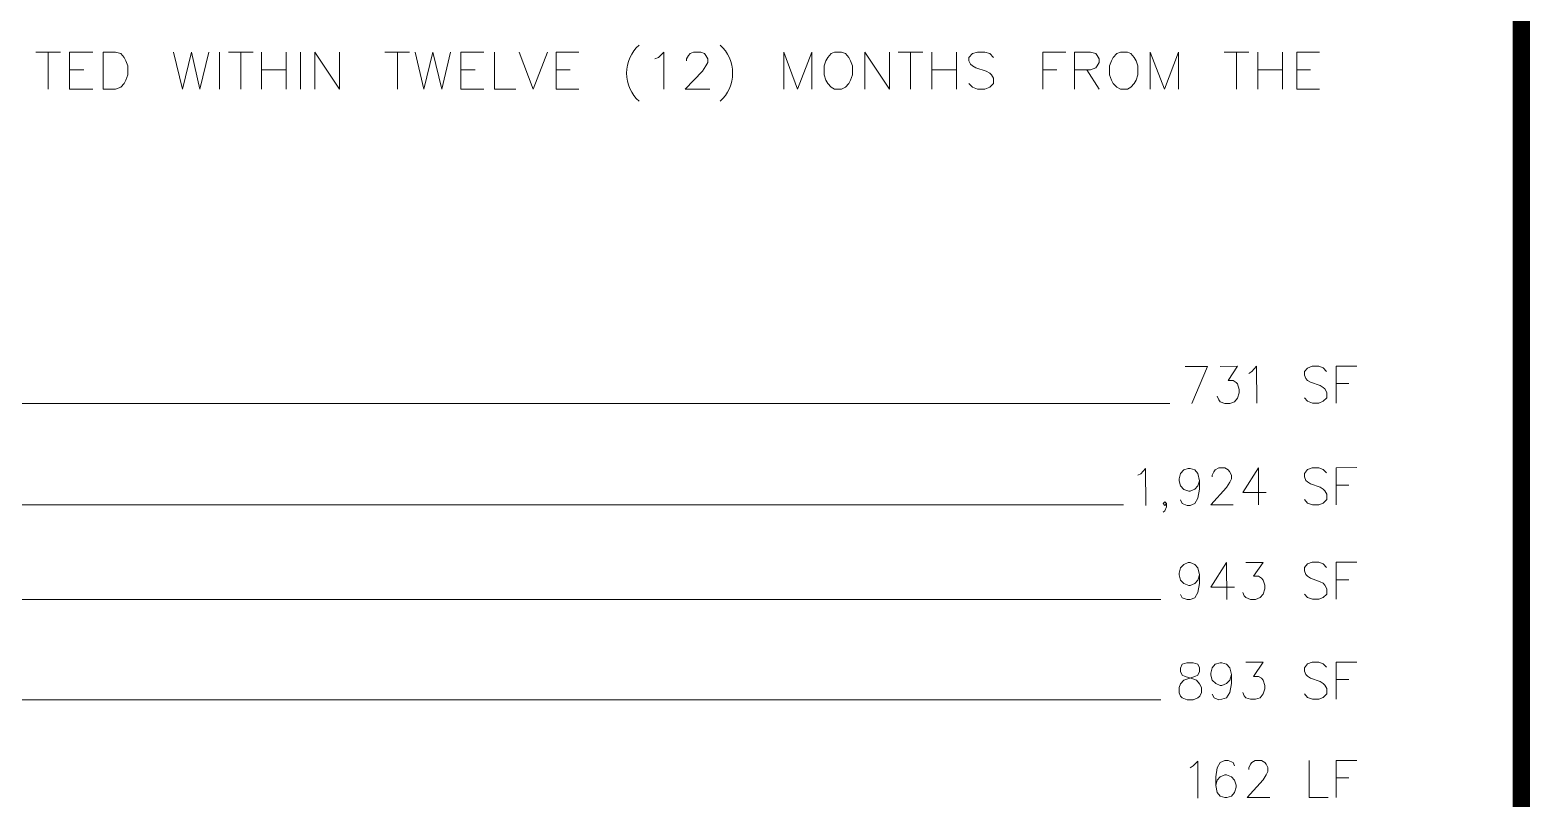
# Model space of a CAD drawing. Header units: millimetres. Extents: x -419 to 20046, y -14642 to 2638.
# Drawn here: x 32.18 to 35.421, y 3.795 to 5.455 of the extents above; entities that cross this region are included whole.
import ezdxf

# ---------------------------------------------------------------- set-up
doc = ezdxf.new("R2010")
doc.units = ezdxf.units.MM
for name, color, linetype in [('PDF11_----TX03', 7, 'Continuous'), ('PDF11_24x36$-$Yucca$Valley$TB$CUP$----TB02', 7, 'Continuous'), ('PDF11_VICINITY MAP', 7, 'Continuous')]:
    doc.layers.add(name, color=color, linetype=linetype)

msp = doc.modelspace()

# ---------------------------------------------------------------- linework, layer by layer
at = {"layer": 'PDF11_----TX03', "lineweight": 20}
for points in [[(32.1926, 5.4079), (32.2459, 5.4079)], [(32.2192, 5.4079), (32.2192, 5.3279)], [(32.3151, 5.3279), (32.2651, 5.3279), (32.2651, 5.4079), (32.3151, 5.4079)], [(32.4901, 5.4079), (32.5093, 5.3279), (32.5284, 5.4079), (32.5468, 5.3279), (32.5659, 5.4079)], [(32.5893, 5.4079), (32.5893, 5.3279)], [(32.6084, 5.4079), (32.6618, 5.4079)], [(32.6351, 5.4079), (32.6351, 5.3279)], [(32.6801, 5.4079), (32.6801, 5.3279)], [(32.7335, 5.4079), (32.7335, 5.3279)], [(32.7643, 5.4079), (32.7643, 5.3279)], [(32.7951, 5.3279), (32.7951, 5.4079), (32.8485, 5.3279), (32.8485, 5.4079)], [(32.9468, 5.4079), (33.0001, 5.4079)], [(32.9735, 5.4079), (32.9735, 5.3279)], [(33.0118, 5.4079), (33.031, 5.3279), (33.0501, 5.4079), (33.0693, 5.3279), (33.0885, 5.4079)], [(33.1602, 5.3279), (33.111, 5.3279), (33.111, 5.4079), (33.1602, 5.4079)], [(33.1835, 5.4079), (33.1835, 5.3279), (33.2293, 5.3279)], [(33.2368, 5.4079), (33.2668, 5.3279), (33.2977, 5.4079)], [(33.366, 5.3279), (33.3168, 5.3279), (33.3168, 5.4079), (33.366, 5.4079)], [(33.5302, 5.3929), (33.5377, 5.3963), (33.5494, 5.4079), (33.5494, 5.3279)], [(33.5985, 5.3888), (33.5985, 5.3929), (33.6027, 5.4004), (33.606, 5.4046), (33.6135, 5.4079), (33.6294, 5.4079), (33.6369, 5.4046), (33.6402, 5.4004), (33.6444, 5.3929), (33.6444, 5.3854), (33.6402, 5.3779), (33.6327, 5.3663), (33.5952, 5.3279), (33.6485, 5.3279)], [(33.8085, 5.3279), (33.8085, 5.4079), (33.8385, 5.3279), (33.8694, 5.4079), (33.8694, 5.3279)], [(33.9836, 5.3279), (33.9836, 5.4079), (34.0369, 5.3279), (34.0369, 5.4079)], [(34.0561, 5.4079), (34.1094, 5.4079)], [(34.0827, 5.4079), (34.0827, 5.3279)], [(34.1286, 5.4079), (34.1286, 5.3279)], [(34.1819, 5.4079), (34.1819, 5.3279)], [(34.2619, 5.3963), (34.2536, 5.4046), (34.2427, 5.4079), (34.2269, 5.4079), (34.2161, 5.4046), (34.2086, 5.3963), (34.2086, 5.3888), (34.2119, 5.3813), (34.2161, 5.3779), (34.2236, 5.3738), (34.2461, 5.3663), (34.2536, 5.3621), (34.2577, 5.3588), (34.2619, 5.3513), (34.2619, 5.3396), (34.2536, 5.3321), (34.2427, 5.3279), (34.2269, 5.3279), (34.2161, 5.3321), (34.2086, 5.3396)], [(34.3686, 5.3279), (34.3686, 5.4079), (34.4178, 5.4079)], [(34.4369, 5.3279), (34.4369, 5.4079), (34.4711, 5.4079), (34.4828, 5.4046), (34.4861, 5.4004), (34.4903, 5.3929), (34.4903, 5.3854), (34.4861, 5.3779), (34.4828, 5.3738), (34.4711, 5.3696), (34.4369, 5.3696)], [(34.6003, 5.3279), (34.6003, 5.4079), (34.6311, 5.3279), (34.6619, 5.4079), (34.6619, 5.3279)], [(34.7603, 5.4079), (34.8136, 5.4079)], [(34.7869, 5.4079), (34.7869, 5.3279)], [(34.8328, 5.4079), (34.8328, 5.3279)], [(34.8861, 5.4079), (34.8861, 5.3279)], [(34.9661, 5.3279), (34.917, 5.3279), (34.917, 5.4079), (34.9661, 5.4079)], [(32.2651, 5.3696), (32.2959, 5.3696)], [(32.6801, 5.3696), (32.7335, 5.3696)], [(33.111, 5.3696), (33.1418, 5.3696)], [(33.3168, 5.3696), (33.3468, 5.3696)], [(34.1286, 5.3696), (34.1819, 5.3696)], [(34.3686, 5.3696), (34.3986, 5.3696)], [(34.4636, 5.3696), (34.4903, 5.3279)], [(34.8328, 5.3696), (34.8861, 5.3696)], [(34.917, 5.3696), (34.947, 5.3696)]]:
    msp.add_lwpolyline(points, dxfattribs=at)
for points in [[(32.3376, 5.3279), (32.3376, 5.4079), (32.3643, 5.4079), (32.3759, 5.4046), (32.3834, 5.3963), (32.3868, 5.3888), (32.3909, 5.3779), (32.3909, 5.3588), (32.3868, 5.3471), (32.3834, 5.3396), (32.3759, 5.3321), (32.3643, 5.3279)], [(33.9185, 5.4079), (33.911, 5.4046), (33.9035, 5.3963), (33.8994, 5.3888), (33.896, 5.3779), (33.896, 5.3588), (33.8994, 5.3471), (33.9035, 5.3396), (33.911, 5.3321), (33.9185, 5.3279), (33.9335, 5.3279), (33.9419, 5.3321), (33.9494, 5.3396), (33.9527, 5.3471), (33.9569, 5.3588), (33.9569, 5.3779), (33.9527, 5.3888), (33.9494, 5.3963), (33.9419, 5.4046), (33.9335, 5.4079)], [(34.5361, 5.4079), (34.5286, 5.4046), (34.5203, 5.3963), (34.5169, 5.3888), (34.5128, 5.3779), (34.5128, 5.3588), (34.5169, 5.3471), (34.5203, 5.3396), (34.5286, 5.3321), (34.5361, 5.3279), (34.5511, 5.3279), (34.5586, 5.3321), (34.5661, 5.3396), (34.5703, 5.3471), (34.5736, 5.3588), (34.5736, 5.3779), (34.5703, 5.3888), (34.5661, 5.3963), (34.5586, 5.4046), (34.5511, 5.4079)]]:
    msp.add_lwpolyline(points, close=True, dxfattribs=at)
for centre, start, end in [((33.551, 5.3621), 132.117, 227.883), ((33.616, 5.3621), 312.117, 47.883)]:
    msp.add_arc(centre, 0.082, start, end, dxfattribs=at)
at = {"layer": 'PDF11_24x36$-$Yucca$Valley$TB$CUP$----TB02', "lineweight": 0, "const_width": 0.0375}
msp.add_lwpolyline([(35.4024, 0.4996), (35.4024, 23.5006), (0.9184, 23.5006), (0.9184, 0.4996)], close=True, dxfattribs=at)
at = {"layer": 'PDF11_VICINITY MAP', "lineweight": 20}
for points in [[(34.6761, 4.7279), (34.7244, 4.7279), (34.6903, 4.6479)], [(34.7519, 4.7279), (34.7894, 4.7287), (34.7686, 4.6979), (34.7794, 4.6979), (34.7861, 4.6937), (34.7894, 4.6904), (34.7928, 4.6787), (34.7928, 4.6712), (34.7894, 4.6595), (34.7828, 4.652), (34.7728, 4.6479), (34.7619, 4.6479), (34.7519, 4.652), (34.7486, 4.6562), (34.7453, 4.6637)], [(34.8136, 4.7129), (34.8203, 4.717), (34.8303, 4.7287), (34.8311, 4.6487)], [(34.9811, 4.717), (34.9745, 4.7254), (34.9645, 4.7287), (34.9503, 4.7287), (34.9403, 4.7245), (34.9336, 4.717), (34.9336, 4.7095), (34.937, 4.702), (34.9403, 4.6979), (34.947, 4.6945), (34.9678, 4.687), (34.9745, 4.6829), (34.9778, 4.6795), (34.982, 4.672), (34.982, 4.6604), (34.9745, 4.6529), (34.9645, 4.6487), (34.9511, 4.6487), (34.9403, 4.6529), (34.9336, 4.6604)], [(35.002, 4.6487), (35.002, 4.7287), (35.047, 4.7287)], [(35.002, 4.6912), (35.0295, 4.6912)], [(34.5736, 4.4929), (34.5803, 4.4962), (34.5903, 4.5079), (34.5911, 4.4279)], [(34.7069, 4.4812), (34.7036, 4.4704), (34.6969, 4.4629), (34.6869, 4.4587), (34.6836, 4.4587), (34.6728, 4.462), (34.6661, 4.4704), (34.6628, 4.4812), (34.6628, 4.4854), (34.6661, 4.497), (34.6728, 4.5045), (34.6828, 4.5079), (34.6869, 4.5079), (34.6969, 4.5045), (34.7036, 4.497), (34.7069, 4.4812), (34.7069, 4.4629), (34.7036, 4.4437), (34.6969, 4.432), (34.6869, 4.4279), (34.6803, 4.4279), (34.6694, 4.432), (34.6661, 4.4395)], [(34.7344, 4.4895), (34.7344, 4.4929), (34.7378, 4.5004), (34.7411, 4.5045), (34.7486, 4.5087), (34.7619, 4.5087), (34.7686, 4.5045), (34.7719, 4.5012), (34.7761, 4.4929), (34.7761, 4.4854), (34.7728, 4.4779), (34.7653, 4.4662), (34.7311, 4.4287), (34.7794, 4.4287)], [(34.8345, 4.4287), (34.8345, 4.5087), (34.8003, 4.4554), (34.8511, 4.4554)], [(34.9811, 4.4979), (34.9745, 4.5054), (34.9645, 4.5087), (34.9503, 4.5087), (34.9403, 4.5054), (34.9336, 4.497), (34.9336, 4.4895), (34.937, 4.482), (34.9403, 4.4787), (34.947, 4.4745), (34.9678, 4.467), (34.9745, 4.4629), (34.9778, 4.4595), (34.982, 4.452), (34.982, 4.4404), (34.9745, 4.4329), (34.9645, 4.4287), (34.9511, 4.4287), (34.9403, 4.4329), (34.9336, 4.4404)], [(35.002, 4.4287), (35.002, 4.5087), (35.047, 4.5095)], [(35.002, 4.4712), (35.0295, 4.4712)], [(34.6353, 4.432), (34.6319, 4.4279), (34.6286, 4.432), (34.6319, 4.4354), (34.6353, 4.432), (34.6353, 4.4245), (34.6319, 4.4162), (34.6286, 4.4129)], [(34.7069, 4.2778), (34.7036, 4.2662), (34.6969, 4.2587), (34.6869, 4.2545), (34.6836, 4.2545), (34.6728, 4.2587), (34.6661, 4.2662), (34.6628, 4.2778), (34.6628, 4.2812), (34.6661, 4.2928), (34.6728, 4.3003), (34.6828, 4.3045), (34.6869, 4.3045), (34.6969, 4.3003), (34.7036, 4.2928), (34.7069, 4.2778), (34.7069, 4.2587), (34.7036, 4.2395), (34.6969, 4.2278), (34.6869, 4.2245), (34.6803, 4.2245), (34.6694, 4.2278), (34.6661, 4.2353)], [(34.7661, 4.2245), (34.7653, 4.3045), (34.7311, 4.2512), (34.7828, 4.2512)], [(34.807, 4.3045), (34.8445, 4.3045), (34.8236, 4.2745), (34.8345, 4.2745), (34.8411, 4.2703), (34.8445, 4.2662), (34.8478, 4.2553), (34.8478, 4.2478), (34.8445, 4.2362), (34.8378, 4.2287), (34.8278, 4.2245), (34.817, 4.2245), (34.807, 4.2287), (34.8036, 4.232), (34.8003, 4.2395)], [(34.9811, 4.2937), (34.9745, 4.3012), (34.9645, 4.3053), (34.9503, 4.3053), (34.9403, 4.3012), (34.9336, 4.2937), (34.9336, 4.2862), (34.937, 4.2787), (34.9403, 4.2745), (34.947, 4.2703), (34.9678, 4.2628), (34.9745, 4.2595), (34.9778, 4.2553), (34.982, 4.2478), (34.982, 4.2362), (34.9745, 4.2287), (34.9645, 4.2253), (34.9511, 4.2253), (34.9403, 4.2287), (34.9336, 4.2362)], [(35.002, 4.2253), (35.002, 4.3053), (35.047, 4.3053)], [(35.002, 4.267), (35.0295, 4.267)], [(34.7761, 4.062), (34.7728, 4.0503), (34.7653, 4.0428), (34.7553, 4.0387), (34.7519, 4.0387), (34.7419, 4.0428), (34.7344, 4.0503), (34.7311, 4.0612), (34.7311, 4.0653), (34.7344, 4.077), (34.7411, 4.0845), (34.7519, 4.0878), (34.7553, 4.0878), (34.7653, 4.0845), (34.7728, 4.077), (34.7761, 4.062), (34.7761, 4.0428), (34.7728, 4.0237), (34.7653, 4.012), (34.7553, 4.0087), (34.7486, 4.0078), (34.7386, 4.012), (34.7344, 4.0195)], [(34.807, 4.0887), (34.8445, 4.0887), (34.8236, 4.0578), (34.8345, 4.0578), (34.8411, 4.0545), (34.8445, 4.0503), (34.8478, 4.0387), (34.8478, 4.0312), (34.8445, 4.0203), (34.8378, 4.012), (34.8278, 4.0087), (34.817, 4.0087), (34.807, 4.012), (34.8036, 4.0162), (34.8003, 4.0237)], [(34.9811, 4.0778), (34.9745, 4.0853), (34.9645, 4.0887), (34.9503, 4.0887), (34.9403, 4.0853), (34.9336, 4.077), (34.9336, 4.0695), (34.937, 4.062), (34.9403, 4.0587), (34.947, 4.0545), (34.9678, 4.047), (34.9745, 4.0428), (34.9778, 4.0395), (34.982, 4.032), (34.982, 4.0203), (34.9745, 4.0128), (34.9645, 4.0087), (34.9511, 4.0087), (34.9403, 4.0128), (34.9336, 4.0203)], [(35.002, 4.0087), (35.002, 4.0887), (35.047, 4.0887)], [(35.002, 4.0512), (35.0295, 4.0512)], [(34.6869, 3.8603), (34.6936, 3.8645), (34.7036, 3.8753), (34.7036, 3.7953)], [(34.7828, 3.8645), (34.7794, 3.872), (34.7686, 3.8761), (34.7619, 3.8761), (34.7519, 3.872), (34.7453, 3.8603), (34.7419, 3.8411), (34.7419, 3.822), (34.7453, 3.807), (34.7519, 3.7995), (34.7619, 3.7961), (34.7661, 3.7961), (34.7761, 3.7995), (34.7828, 3.807), (34.7861, 3.8186), (34.7861, 3.8228), (34.7828, 3.8336), (34.7761, 3.8411), (34.7653, 3.8453), (34.7619, 3.8453), (34.7519, 3.8411), (34.7453, 3.8336), (34.7419, 3.822)], [(34.8136, 3.857), (34.8136, 3.8603), (34.817, 3.8686), (34.8203, 3.872), (34.827, 3.8761), (34.8411, 3.8761), (34.8478, 3.872), (34.8511, 3.8686), (34.8545, 3.8611), (34.8545, 3.8528), (34.8511, 3.8453), (34.8445, 3.8345), (34.8103, 3.7961), (34.8586, 3.7961)], [(34.9436, 3.8761), (34.9436, 3.7961), (34.9853, 3.7961)], [(35.002, 3.7961), (35.002, 3.8761), (35.047, 3.8761)], [(35.002, 3.8386), (35.0295, 3.8386)]]:
    msp.add_lwpolyline(points, dxfattribs=at)
at = {"layer": 'PDF11_VICINITY MAP', "lineweight": 18}
for points in [[(31.7034, 4.6479), (34.6428, 4.6479)], [(30.2783, 4.4287), (34.5428, 4.4287)], [(30.3108, 4.2245), (34.6236, 4.2245)], [(31.2042, 4.0078), (34.6236, 4.0078)]]:
    msp.add_lwpolyline(points, dxfattribs=at)
at = {"layer": 'PDF11_VICINITY MAP', "lineweight": 20}
msp.add_lwpolyline([(34.6794, 4.0878), (34.6694, 4.0845), (34.6661, 4.0762), (34.6661, 4.0687), (34.6694, 4.0612), (34.6761, 4.0578), (34.6903, 4.0537), (34.7003, 4.0503), (34.7069, 4.042), (34.7111, 4.0345), (34.7111, 4.0237), (34.7078, 4.0153), (34.7036, 4.012), (34.6936, 4.0078), (34.6803, 4.0078), (34.6694, 4.012), (34.6661, 4.0153), (34.6628, 4.0228), (34.6628, 4.0345), (34.6661, 4.042), (34.6728, 4.0503), (34.6836, 4.0537), (34.6969, 4.0578), (34.7036, 4.0612), (34.7069, 4.0687), (34.7069, 4.077), (34.7036, 4.0845), (34.6936, 4.0878)], close=True, dxfattribs=at)

doc.saveas('drawing.dxf')
